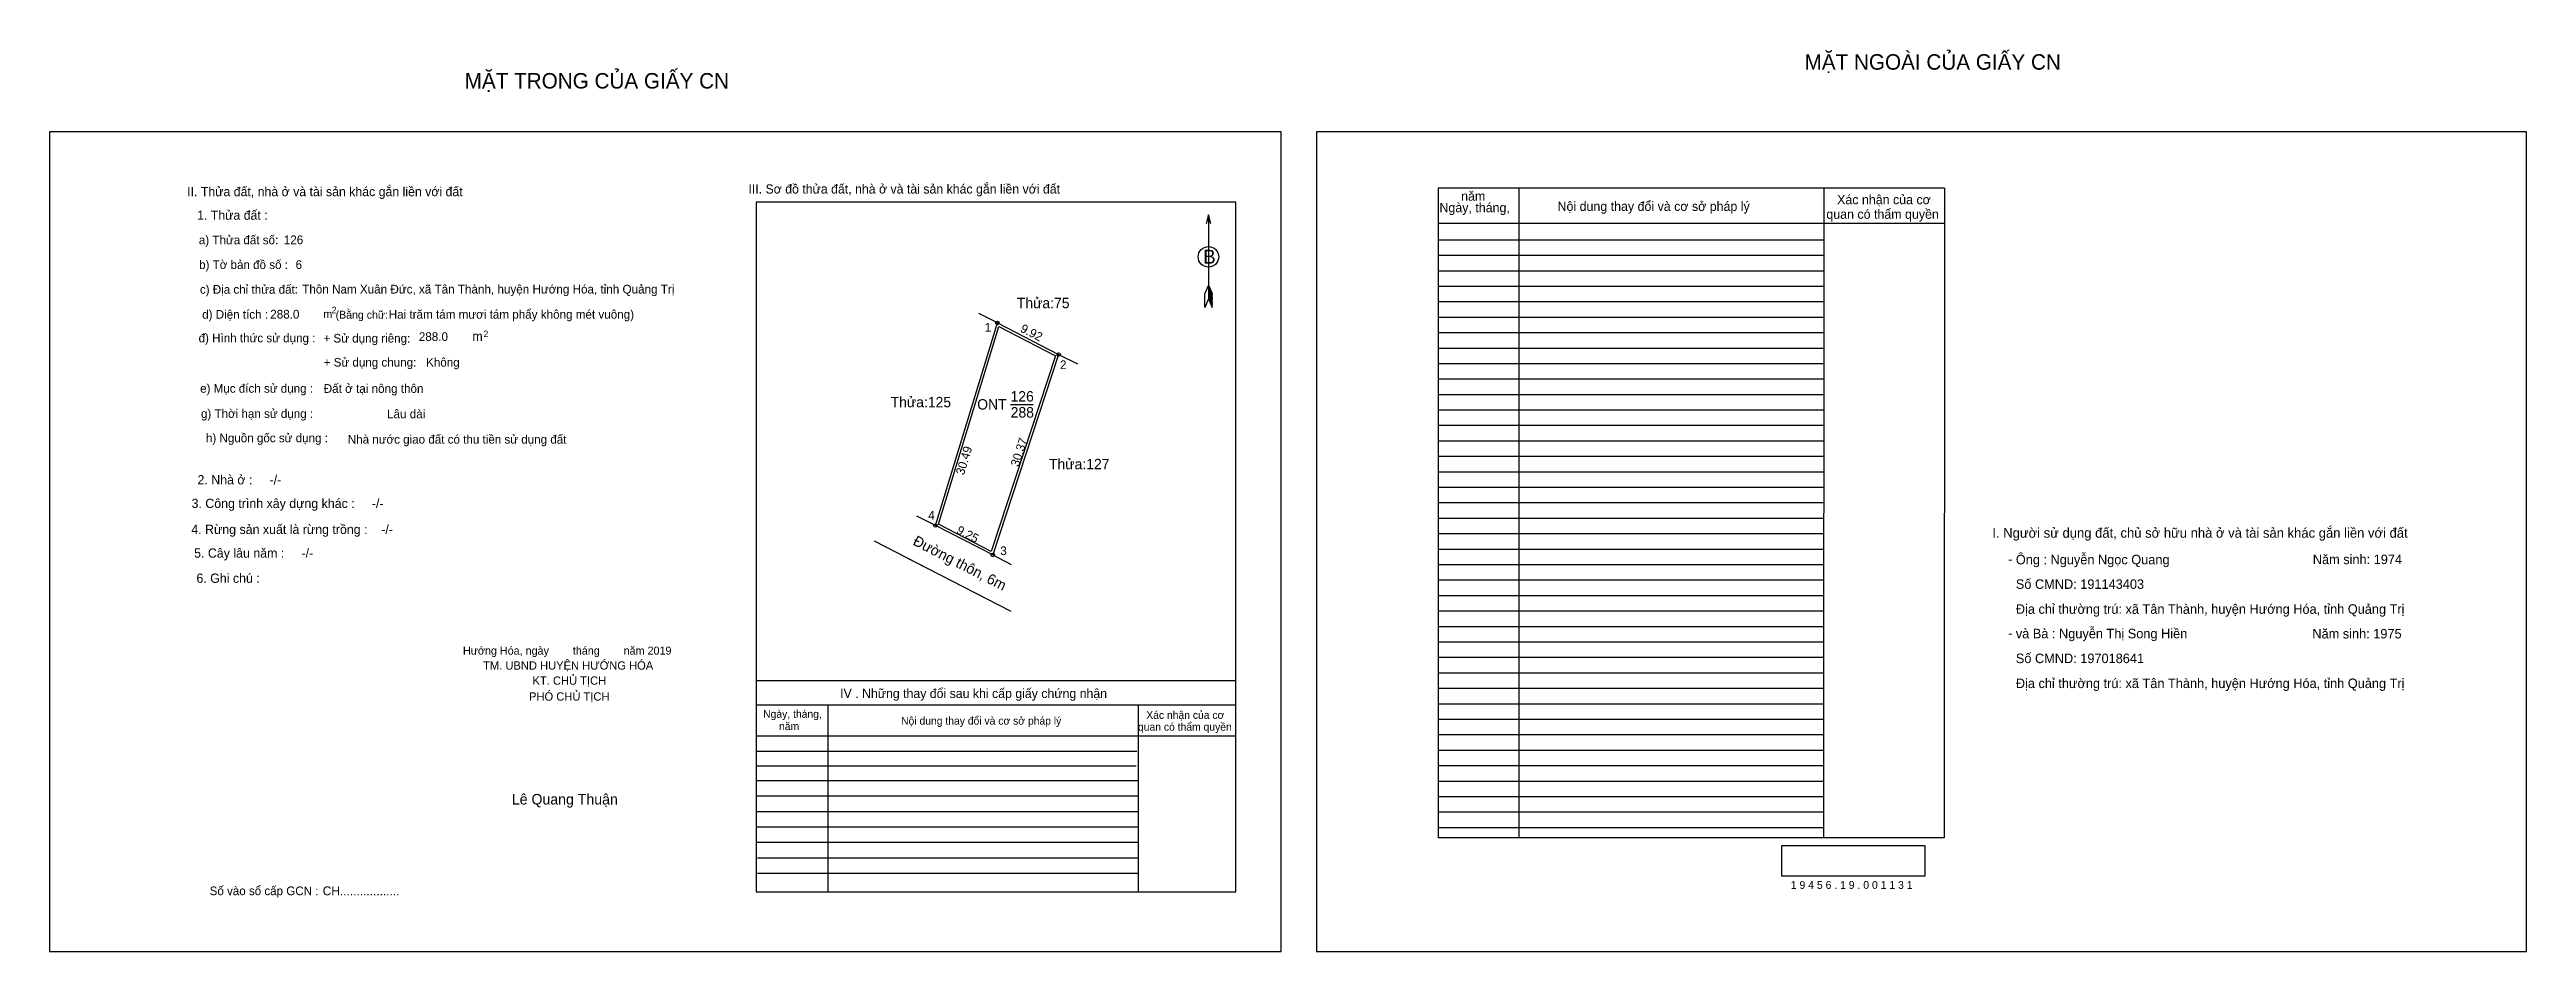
# Model space of a CAD drawing. Extents: x 539201 to 539557, y 1836913 to 1837043.
import ezdxf

# ---------------------------------------------------------------- set-up
doc = ezdxf.new("R2010")
doc.units = 0
for name, color, linetype in [('Default', 7, 'Continuous'), ('Level 1', 7, 'Continuous'), ('Level 10', 7, 'Continuous'), ('Level 11', 7, 'Continuous'), ('Level 13', 7, 'Continuous'), ('Level 27', 7, 'Continuous'), ('Level 35', 7, 'Continuous'), ('Level 36', 7, 'Continuous'), ('Level 40', 7, 'Continuous'), ('Level 49', 7, 'Continuous'), ('Level 5', 7, 'Continuous'), ('Level 52', 7, 'Continuous'), ('Level 55', 7, 'Continuous'), ('Level 6', 7, 'Continuous'), ('Level 7', 7, 'Continuous'), ('Level 8', 7, 'Continuous'), ('Level 9', 7, 'Continuous')]:
    doc.layers.add(name, color=color, linetype=linetype)

msp = doc.modelspace()

# ---------------------------------------------------------------- linework, layer by layer
at = {"layer": 'Level 1'}
for p, q in [((539200.81, 1837031.27), (539200.81, 1837031.27)), ((539383.11, 1837031.27), (539383.11, 1837031.27)), ((539367.58, 1837019.34), (539367.58, 1837007.22)), ((539367.04, 1837005.98), (539367.07, 1837007.98)), ((539367.58, 1837009.22), (539367.07, 1837007.98)), ((539367.58, 1837009.22), (539368.09, 1837007.98)), ((539367.58, 1837009.05), (539368.09, 1837007.8)), ((539367.58, 1837008.87), (539368.09, 1837007.63)), ((539367.58, 1837008.7), (539368.1, 1837007.45)), ((539367.58, 1837008.52), (539368.1, 1837007.27)), ((539367.58, 1837008.34), (539368.1, 1837007.09)), ((539367.58, 1837008.17), (539368.1, 1837006.91)), ((539367.58, 1837008), (539368.11, 1837006.73)), ((539367.58, 1837007.82), (539368.11, 1837006.55)), ((539367.58, 1837007.65), (539368.11, 1837006.37)), ((539368.11, 1837005.98), (539368.09, 1837007.98)), ((539367.58, 1837007.22), (539367.04, 1837005.98)), ((539367.58, 1837007.48), (539368.11, 1837006.19)), ((539367.58, 1837007.22), (539368.11, 1837005.98)), ((539378.04, 1836913.3), (539378.04, 1836913.3)), ((539557.24, 1836913.3), (539557.24, 1836913.3))]:
    msp.add_line(p, q, dxfattribs=at)
msp.add_lwpolyline([(539367.92, 1837018.05), (539367.58, 1837019.34), (539367.23, 1837018.05)], dxfattribs=at)
msp.add_circle((539367.58, 1837013.28), 1.48, dxfattribs=at)
at = {"layer": 'Level 10'}
for points in [[(539328.3, 1836974.6), (539337.2, 1837003.76), (539346.02, 1836999.22), (539336.53, 1836970.37)], [(539328.72, 1836974.78), (539337.41, 1837003.26), (539345.59, 1836999.05), (539336.33, 1836970.87)]]:
    msp.add_lwpolyline(points, close=True, dxfattribs=at)
at = {"layer": 'Level 11'}
for centre in [(539337.2, 1837003.76), (539346.02, 1836999.22), (539328.3, 1836974.6), (539328.3, 1836974.6), (539336.53, 1836970.37)]:
    msp.add_circle(centre, 0.25, dxfattribs=at)
at = {"layer": 'Level 27'}
for p, q in [((539337.2, 1837003.76), (539334.53, 1837005.13)), ((539346.02, 1836999.22), (539348.71, 1836997.89)), ((539328.3, 1836974.6), (539325.63, 1836975.97)), ((539336.53, 1836970.37), (539339.2, 1836969))]:
    msp.add_line(p, q, dxfattribs=at)
at = {"layer": 'Level 35'}
for p, q in [((539319.47, 1836972.39), (539328.86, 1836967.56)), ((539323.26, 1836970.44), (539328.86, 1836967.56)), ((539328.86, 1836967.56), (539339.16, 1836962.27))]:
    msp.add_line(p, q, dxfattribs=at)
at = {"layer": 'Level 40'}
msp.add_lwpolyline([(539200.81, 1836913.3), (539378.04, 1836913.3), (539378.04, 1837031.27), (539200.81, 1837031.27)], close=True, dxfattribs=at)
at = {"layer": 'Level 52'}
for p, q in [((539473.49, 1837023.17), (539400.61, 1837023.17)), ((539400.61, 1837023.17), (539400.61, 1836929.64)), ((539412.23, 1837023.17), (539412.23, 1836929.64)), ((539456.12, 1837023.17), (539456.08, 1836929.64)), ((539473.49, 1837023.17), (539473.46, 1836929.64)), ((539473.49, 1837018.08), (539400.61, 1837018.08)), ((539456.11, 1837015.69), (539400.61, 1837015.69)), ((539456.11, 1837013.47), (539400.61, 1837013.47)), ((539456.11, 1837011.24), (539400.61, 1837011.24)), ((539456.11, 1837009.01), (539400.61, 1837009.01)), ((539456.11, 1837006.79), (539400.61, 1837006.79)), ((539456.11, 1837004.56), (539400.61, 1837004.56)), ((539456.11, 1837002.34), (539400.61, 1837002.34)), ((539456.11, 1837000.11), (539400.61, 1837000.11)), ((539456.11, 1836997.88), (539400.61, 1836997.88)), ((539456.11, 1836995.66), (539400.61, 1836995.66)), ((539456.11, 1836993.43), (539400.61, 1836993.43)), ((539456.11, 1836991.21), (539400.61, 1836991.21)), ((539456.1, 1836988.98), (539400.61, 1836988.98)), ((539456.1, 1836986.75), (539400.61, 1836986.75)), ((539456.1, 1836984.53), (539400.61, 1836984.53)), ((539456.1, 1836982.3), (539400.61, 1836982.3)), ((539456.1, 1836980.08), (539400.61, 1836980.08)), ((539456.1, 1836977.85), (539400.61, 1836977.85)), ((539456.1, 1836975.62), (539400.61, 1836975.62)), ((539456.1, 1836973.4), (539400.61, 1836973.4)), ((539456.1, 1836971.17), (539400.61, 1836971.17)), ((539456.1, 1836968.95), (539400.61, 1836968.95)), ((539456.1, 1836966.72), (539400.61, 1836966.72)), ((539456.1, 1836964.49), (539400.61, 1836964.49)), ((539456.09, 1836962.27), (539400.61, 1836962.27)), ((539456.09, 1836960.04), (539400.61, 1836960.04)), ((539456.09, 1836957.82), (539400.61, 1836957.82)), ((539456.09, 1836955.59), (539400.61, 1836955.59)), ((539456.09, 1836953.36), (539400.61, 1836953.36)), ((539456.09, 1836951.14), (539400.61, 1836951.14)), ((539456.09, 1836948.91), (539400.61, 1836948.91)), ((539456.09, 1836946.69), (539400.61, 1836946.69)), ((539456.09, 1836944.46), (539400.61, 1836944.46)), ((539456.09, 1836942.23), (539400.61, 1836942.23)), ((539456.09, 1836940.01), (539400.61, 1836940.01)), ((539456.09, 1836937.78), (539400.61, 1836937.78)), ((539456.09, 1836935.56), (539400.61, 1836935.56)), ((539456.08, 1836933.33), (539400.61, 1836933.33)), ((539456.08, 1836931.1), (539400.61, 1836931.1)), ((539473.46, 1836929.64), (539400.61, 1836929.64))]:
    msp.add_line(p, q, dxfattribs=at)
msp.add_lwpolyline([(539383.11, 1836913.3), (539557.24, 1836913.3), (539557.24, 1837031.27), (539383.11, 1837031.27)], close=True, dxfattribs=at)
at = {"layer": 'Level 6'}
msp.add_lwpolyline([(539450.1, 1836928.56), (539470.67, 1836928.56), (539470.67, 1836924.15), (539450.1, 1836924.15)], close=True, dxfattribs=at)
at = {"layer": 'Level 7'}
for p, q in [((539357.28, 1836942.08), (539302.49, 1836942.08)), ((539357.18, 1836939.97), (539302.49, 1836939.97)), ((539357.47, 1836937.86), (539302.49, 1836937.86)), ((539357.47, 1836935.64), (539302.49, 1836935.64)), ((539357.47, 1836933.41), (539302.49, 1836933.41)), ((539357.47, 1836931.18), (539302.49, 1836931.18)), ((539357.47, 1836928.96), (539302.49, 1836928.96)), ((539357.47, 1836926.73), (539302.67, 1836926.73)), ((539357.47, 1836924.51), (539302.67, 1836924.51))]:
    msp.add_line(p, q, dxfattribs=at)
at = {"layer": 'Level 8'}
for p, q in [((539371.5, 1837021.17), (539302.49, 1837021.17)), ((539302.49, 1837021.17), (539302.49, 1836921.89)), ((539371.5, 1836921.89), (539371.5, 1837021.17)), ((539371.5, 1836952.25), (539302.49, 1836952.25)), ((539371.5, 1836948.75), (539302.49, 1836948.75)), ((539312.8, 1836948.75), (539312.8, 1836921.89)), ((539357.47, 1836948.75), (539357.47, 1836921.89)), ((539371.5, 1836944.3), (539302.49, 1836944.3)), ((539302.49, 1836921.89), (539371.5, 1836921.89))]:
    msp.add_line(p, q, dxfattribs=at)
at = {"layer": 'Level 9'}
msp.add_line((539339.1, 1836992.05), (539342.35, 1836992.05), dxfattribs=at)

# ---------------------------------------------------------------- texts
at = {"layer": 'Default'}
for s, p in [('e) Mục đích sử dụng :', (539222.48, 1836993.72)), ('g) Thời hạn sử dụng :', (539222.6, 1836990.09)), ('h) Nguồn gốc sử dụng :', (539223.32, 1836986.59)), ('Nhà nước giao đất có thu tiền sử dụng đất', (539243.73, 1836986.39))]:
    msp.add_text(s, height=1.2488, dxfattribs=at).set_placement(p)
at = {"layer": 'Level 1'}
msp.add_text('B', height=2, dxfattribs=at).set_placement((539366.83, 1837012.3))
at = {"layer": 'Level 13'}
for s, p in [('126', (539339.1, 1836992.45)), ('ONT', (539334.3, 1836991.3)), ('288', (539339.12, 1836990.15))]:
    msp.add_text(s, height=1.5, dxfattribs=at).set_placement(p)
at = {"layer": 'Level 36'}
for s, p in [('Thửa:75', (539340, 1837005.89)), ('Thửa:125', (539321.84, 1836991.62)), ('Thửa:127', (539344.63, 1836982.7))]:
    msp.add_text(s, height=1.5, dxfattribs=at).set_placement(p)
at = {"layer": 'Level 49'}
for s, rotation, p in [('9.92', 332.7633, (539340.39, 1837002.57)), ('30.37', 71.7918, (539340.26, 1836982.99)), ('30.49', 73.0271, (539332.38, 1836981.79)), ('9.25', 332.798, (539331.21, 1836973.55))]:
    msp.add_text(s, height=1.25, rotation=rotation, dxfattribs=at).set_placement(p)
at = {"layer": 'Level 5'}
msp.add_text('Đường thôn, 6m', height=1.5, rotation=332.798, dxfattribs=at).set_placement((539324.93, 1836971.9))
at = {"layer": 'Level 52'}
for s, height, p in [('năm', 1.336, (539403.94, 1837021.36)), ('Xác nhận của cơ', 1.3356, (539458.04, 1837020.85)), ('Ngày, tháng,', 1.3356, (539400.82, 1837019.7)), ('Nội dung thay đổi và cơ sở pháp lý', 1.3356, (539417.81, 1837019.89)), (' quan có thẩm quyền', 1.3356, (539456, 1837018.76))]:
    msp.add_text(s, height=height, dxfattribs=at).set_placement(p)
at = {"layer": 'Level 55'}
for s, height, p in [('125', 0.055, (539337.14, 1837003.71)), ('125', 0.055, (539337.14, 1837003.71)), ('1', 0.2, (539337.14, 1837003.76)), ('75', 0.055, (539337.16, 1837003.71)), ('2', 0.2, (539345.95, 1836999.22)), ('127', 0.055, (539345.96, 1836999.17)), ('75', 0.055, (539345.98, 1836999.17)), ('4', 0.2, (539328.23, 1836974.6)), ('125', 0.055, (539328.24, 1836974.54)), ('125', 0.055, (539328.24, 1836974.54)), ('0', 0.055, (539328.28, 1836974.54)), ('0', 0.055, (539328.28, 1836974.54)), ('3', 0.2, (539336.47, 1836970.37)), ('127', 0.055, (539336.47, 1836970.31)), ('0', 0.055, (539336.51, 1836970.31)), ('0', 0.055, (539336.51, 1836970.31))]:
    msp.add_text(s, height=height, dxfattribs=at).set_placement(p)
at = {"layer": 'Level 6'}
for s, height, p in [('126', 1.254, (539234.52, 1837015.1)), ('6', 1.25, (539236.22, 1837011.54)), ('Thôn Nam Xuân Đức, xã Tân Thành, huyện Hướng Hóa, tỉnh Quảng Trị', 1.2555, (539237.17, 1837008)), ('288.0', 1.254, (539232.57, 1837004.4)), ('Hai trăm tám mươi tám phẩy không mét vuông)', 1.2537, (539249.62, 1837004.38)), ('288.0', 1.254, (539253.95, 1837001.17)), ('Đất ở tại nông thôn', 1.2555, (539240.27, 1836993.7)), ('Lâu dài', 1.255, (539249.38, 1836990.04)), ('Ông : Nguyễn Ngọc Quang', 1.3712, (539483.76, 1836969.02)), ('Năm sinh: 1974', 1.3712, (539526.49, 1836969.05)), ('Số CMND: 191143403', 1.3712, (539483.76, 1836965.49)), ('Địa chỉ thường trú: xã Tân Thành, huyện Hướng Hóa, tỉnh Quảng Trị', 1.3712, (539483.76, 1836961.9)), ('và Bà : Nguyễn Thị Song Hiền', 1.3712, (539483.76, 1836958.37)), ('Năm sinh: 1975', 1.3712, (539526.43, 1836958.35)), ('Số CMND: 197018641', 1.3712, (539483.76, 1836954.8)), ('Địa chỉ thường trú: xã Tân Thành, huyện Hướng Hóa, tỉnh Quảng Trị', 1.3712, (539483.76, 1836951.21)), ('1 9 4 5 6 . 1 9 . 0 0 1 1 3 1', 1.1219, (539451.38, 1836922.31))]:
    msp.add_text(s, height=height, dxfattribs=at).set_placement(p)
at = {"layer": 'Level 7'}
for s, height, p in [('MẶT TRONG CỦA GIẤY CN', 2.2259, (539260.55, 1837037.51)), ('MẶT NGOÀI CỦA GIẤY CN', 2.2259, (539453.36, 1837040.22)), ('II. Thửa đất, nhà ở và tài sản khác gắn liền với đất', 1.3244, (539220.62, 1837022.01)), ('III. Sơ đồ thửa đất, nhà ở và tài sản khác gắn liền với đất', 1.3244, (539301.38, 1837022.39)), ('1. Thửa đất :', 1.3244, (539222.05, 1837018.62)), ('a) Thửa đất số:', 1.2488, (539222.3, 1837015.09)), ('b) Tờ bản đồ số :', 1.2488, (539222.33, 1837011.53)), ('c) Địa chỉ thửa đất:', 1.2488, (539222.45, 1837007.97)), ('d) Diện tích :', 1.2488, (539222.78, 1837004.37)), ('m', 1.14, (539240.22, 1837004.48)), ('2', 0.946, (539241.41, 1837005.15)), ('(Bằng chữ:', 1.135, (539241.98, 1837004.38)), ('đ) Hình thức sử dụng :', 1.2488, (539222.26, 1837000.98)), ('+ Sử dụng riêng:', 1.2488, (539240.23, 1837000.94)), ('m', 1.34, (539261.65, 1837001.19)), ('2', 0.946, (539263.25, 1837001.72)), ('+ Sử dụng chung:', 1.2488, (539240.26, 1836997.48)), ('Không', 1.249, (539255, 1836997.48)), ('2. Nhà ở :     -/-', 1.332, (539222.1, 1836980.53)), ('3. Công trình xây dựng khác :     -/-', 1.332, (539221.25, 1836977.13)), ('4. Rừng sản xuất là rừng trồng :    -/-', 1.332, (539221.21, 1836973.39)), ('I. Người sử dụng đất, chủ sở hữu nhà ở và tài sản khác gắn liền với đất', 1.4023, (539480.38, 1836972.85)), ('5. Cây lâu năm :     -/-', 1.332, (539221.62, 1836969.98)), ('-', 1.42, (539482.64, 1836969.06)), ('6. Ghi chú :', 1.332, (539221.95, 1836966.36)), ('-', 1.42, (539482.65, 1836958.41)), ('Hướng Hóa, ngày        tháng        năm 2019', 1.1572, (539260.3, 1836956.02)), ('TM. UBND HUYỆN HƯỚNG HÓA', 1.199, (539263.2, 1836953.86)), ('PHÓ CHỦ TỊCH', 1.199, (539269.81, 1836949.4)), ('KT. CHỦ TỊCH', 1.199, (539270.31, 1836951.69)), ('IV . Những thay đổi sau khi cấp giấy chứng nhận', 1.3244, (539314.58, 1836949.78)), ('Ngày, tháng,', 1.113, (539303.5, 1836946.93)), ('Nội dung thay đổi và cơ sở pháp lý', 1.113, (539323.35, 1836945.95)), ('Xác nhận của cơ', 1.113, (539358.63, 1836946.78)), ('năm', 1.113, (539305.79, 1836945.16)), (' quan có thẩm quyền', 1.113, (539357.03, 1836945.07)), ('Lê Quang Thuận', 1.5187, (539267.34, 1836934.45)), ('Số vào sổ cấp GCN :', 1.2465, (539223.85, 1836921.4)), ('CH..................', 1.2822, (539240.12, 1836921.38))]:
    msp.add_text(s, height=height, dxfattribs=at).set_placement(p)
at = {"layer": 'Level 9'}
for s, p in [('1', (539335.38, 1837002.51)), ('2', (539346.21, 1836997.12)), ('4', (539327.25, 1836975.45)), ('3', (539337.63, 1836970.35))]:
    msp.add_text(s, height=1.25, dxfattribs=at).set_placement(p)

doc.saveas('drawing.dxf')
